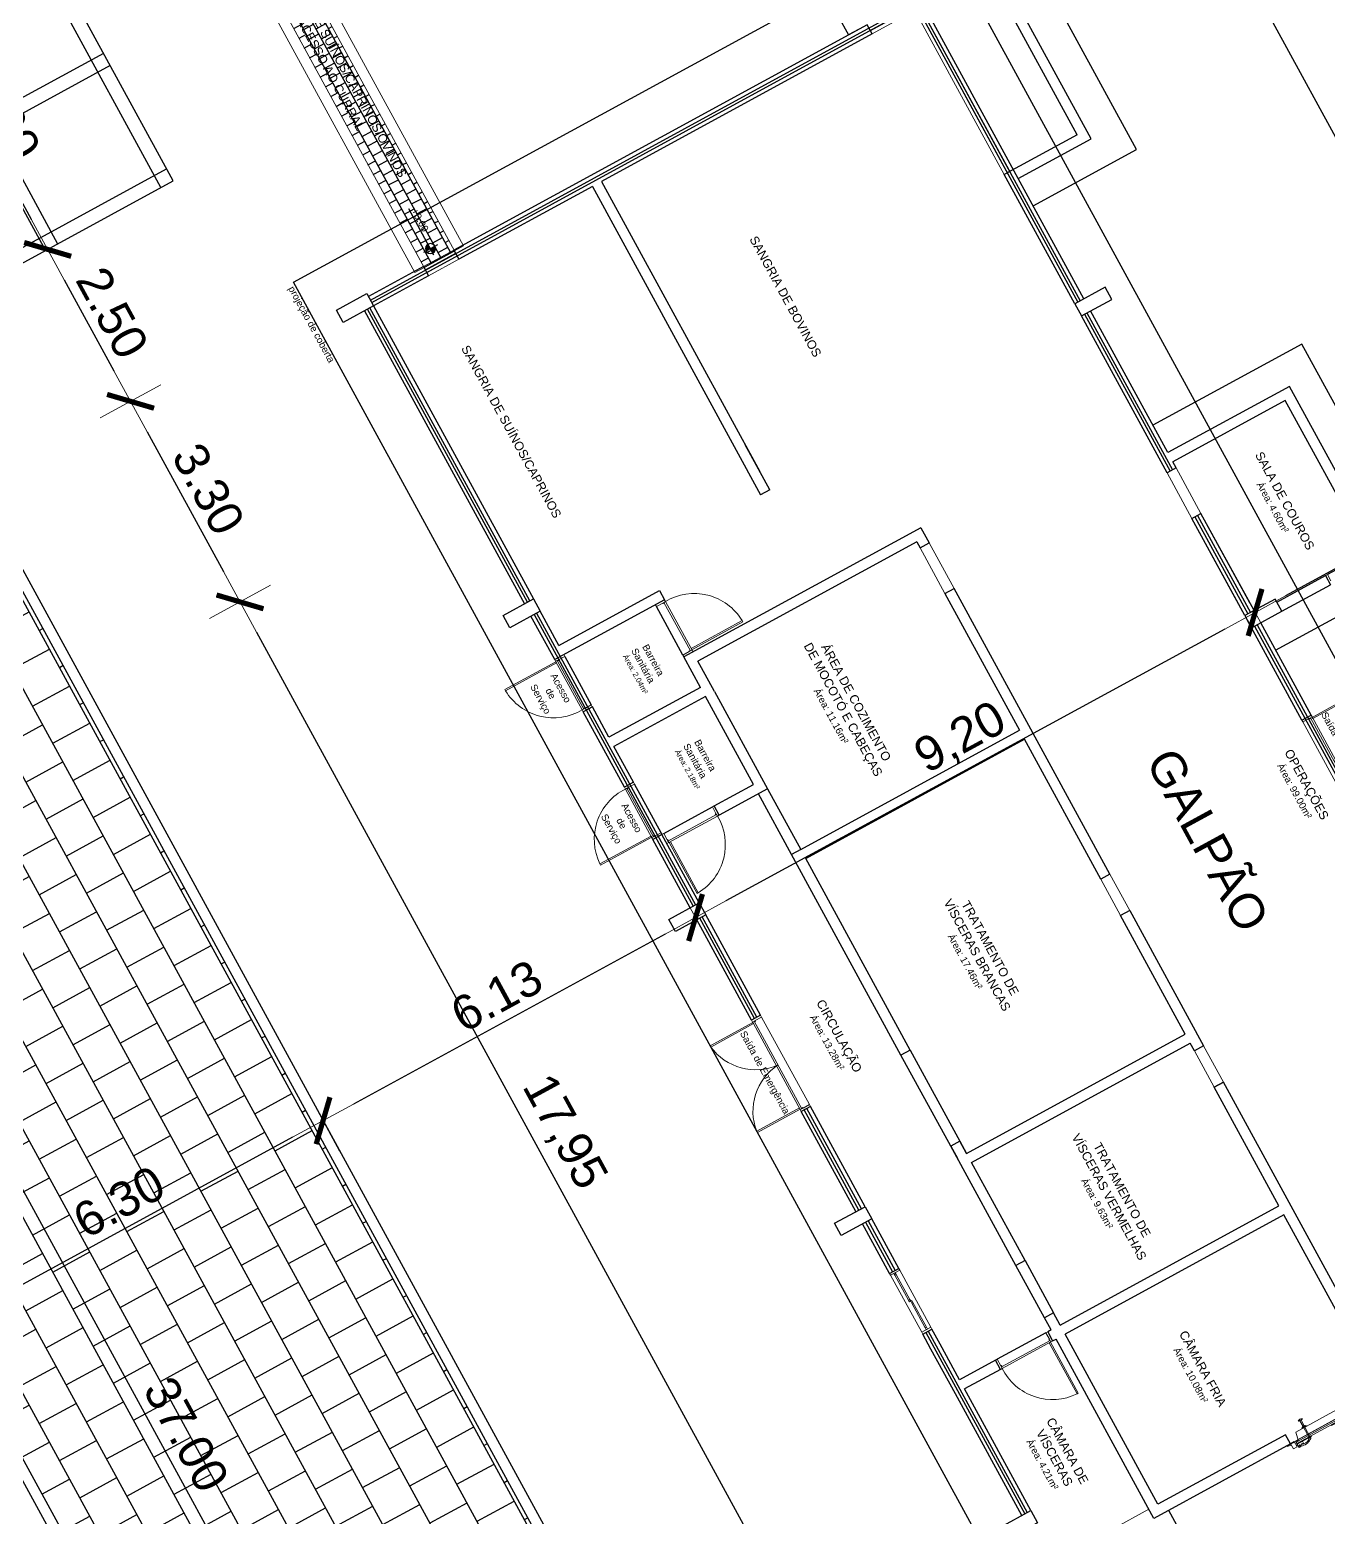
# Model space of a CAD drawing. Extents: x 622283 to 622521, y 9224861 to 9225135.
# Drawn here: x 622395.99 to 622414.74, y 9224972.95 to 9224994.43 of the extents above; entities that cross this region are included whole.
import ezdxf
from ezdxf.lldxf.tags import DXFTag

# ---------------------------------------------------------------- set-up
doc = ezdxf.new("R2010")
doc.units = 0
doc.header["$PDMODE"] = 32
doc.header["$PDSIZE"] = 2.4
for name, color, linetype, lineweight in [('A-COTAS', 12, 'Continuous', 9), ('A-ESQ-PORTAS', 2, 'Continuous', 18), ('A-ESTRUTURA', 164, 'Continuous', 30), ('A-PAREDE', 5, 'Continuous', 30), ('A-PROJEÇÃO', 251, 'DASHED', 13), ('A-VISTA01', 1, 'Continuous', 20), ('A-VISTA03', 3, 'Continuous', 9)]:
    doc.layers.add(name, color=color, linetype=linetype, lineweight=lineweight)
for name, color, linetype in [('A-EQUIPAMENTOS', 252, 'Continuous'), ('A-PISO', 251, 'Continuous'), ('A_PROJEÇÃO', 7, 'DASHED'), ('G_HACHURA', 9, 'Continuous')]:
    doc.layers.add(name, color=color, linetype=linetype)
doc.layers.add('A-TEXTO1', color=7, linetype='Continuous', true_color=0x000000)
doc.layers.add('A_lay', color=7, linetype='Continuous', true_color=0x919191)
doc.styles.add('A2 Arquitetos', font='arial.ttf')
doc.styles.add('Century Gothic', font='arial.ttf')
doc.styles.get("Standard").update_dxf_attribs({"font": 'arial.ttf', "height": 1})
tags = doc.linetypes.add('DASHED', pattern=[0.75, 0.5, -0.25]).pattern_tags.tags
tags[6:7] = [DXFTag(74, 4), DXFTag(75, 0), DXFTag(340, '0'), DXFTag(46, 0.0), DXFTag(50, 0.0), DXFTag(44, 0.0), DXFTag(45, 0.0)]
tags[4:5] = [DXFTag(74, 4), DXFTag(75, 0), DXFTag(340, '0'), DXFTag(46, 0.0), DXFTag(50, 0.0), DXFTag(44, 0.0), DXFTag(45, 0.0)]
doc.dimstyles.new('COTA_250', dxfattribs={"dimscale": 250, "dimtxt": 0.002, "dimasz": 0.00025, "dimexe": 0.00075, "dimexo": 0.00075, "dimgap": 0.0005, "dimtad": 1, "dimzin": 4, "dimdsep": 46, "dimtxsty": 'Century Gothic', "dimblk": 'PU-Tick', "dimcen": 0.001, "dimdle": 0.00075, "dimse1": 1, "dimse2": 1, "dimclrd": 256, "dimclre": 256, "dimclrt": 256, "dimadec": 0, "dimazin": 0, "dimtfac": 1, "dimtix": 1, "dimtmove": 0, "dimatfit": 3, "dimldrblk": 'DOT', "dimfxl": 1, "dimarcsym": 0})

# ---------------------------------------------------------------- blocks, each defined once
blk = doc.blocks.new('Curbov')
at = {"layer": 'A-PAREDE'}
blk.add_line((208213.671, 9278626.465), (208233.327, 9278626.465), dxfattribs=at)
blk.add_lwpolyline([(208233.327, 9278626.715), (208233.327, 9278626.465)], dxfattribs=at)
blk = doc.blocks.new('Reservatorio_Inferior')
at = {"layer": 'A-TEXTO1'}
h = blk.add_hatch(color=256, dxfattribs=at)
h.dxf.hatch_style = 1
h.paths.add_polyline_path([(207768.311, 9278556.651), (207768.311, 9278556.58), (207768.383, 9278556.58, 0.414214)])
h.paths.add_polyline_path([(207768.311, 9278556.58), (207768.239, 9278556.58, 0.414214), (207768.311, 9278556.508)])
at = {"layer": 'A-PAREDE'}
blk.add_lwpolyline([(207767.526, 9278554.959), (207771.526, 9278554.959), (207771.526, 9278558.959), (207767.526, 9278558.959)], close=True, dxfattribs=at)
at = {"layer": 'A-TEXTO1'}
for p, q in [((207768.204, 9278556.58), (207768.852, 9278556.58)), ((207768.311, 9278556.687), (207768.311, 9278556.46))]:
    blk.add_line(p, q, dxfattribs=at)
blk.add_circle((207768.311, 9278556.58), 0.0719, dxfattribs=at)
at = {"layer": 'A_PROJEÇÃO'}
for p, q in [((207767.726, 9278558.959), (207767.726, 9278554.959)), ((207769.426, 9278558.959), (207769.426, 9278554.959)), ((207769.626, 9278558.959), (207769.626, 9278554.959)), ((207771.326, 9278554.959), (207771.326, 9278558.959)), ((207771.526, 9278558.759), (207767.526, 9278558.759)), ((207767.526, 9278557.059), (207771.526, 9278557.059)), ((207767.526, 9278556.859), (207771.526, 9278556.859)), ((207767.526, 9278555.159), (207771.526, 9278555.159))]:
    blk.add_line(p, q, dxfattribs=at)
at = {"layer": 'A-TEXTO1', "insert": (207768.747, 9278556.47), "char_height": 0.1, "attachment_point": 7}
blk.add_mtext_dynamic_manual_height_columns('\\pxsm1.5,qr;{\\fArial|b0|i0|c0|p34;+0.75}', width=0.1, gutter_width=30.315, heights=[0], dxfattribs=at)
at = {"layer": 'A-TEXTO1', "ltscale": 0.0005, "insert": (207767.686, 9278555.548), "char_height": 0.1275, "attachment_point": 7, "style": 'A2 Arquitetos'}
blk.add_mtext_dynamic_manual_height_columns('\\pxqc;BASE PARA RESERVATÓRIO INFERIOR DE ÁGUA\\P{\\H0.78431x;Volume Útil: 25.00 m³}', width=1.78867, gutter_width=30.315, heights=[0], dxfattribs=at)
blk = doc.blocks.new('Curral_Suino_Caprino')
at = {"layer": 'A-TEXTO1'}
h = blk.add_hatch(color=256, dxfattribs=at)
h.dxf.hatch_style = 1
h.paths.add_polyline_path([(207839.274, 9278549.681), (207839.274, 9278549.752), (207839.346, 9278549.752, -0.414214)])
h.paths.add_polyline_path([(207839.274, 9278549.752), (207839.202, 9278549.752, -0.414214), (207839.274, 9278549.824)])
at = {"layer": 'A_lay', "true_color": 0xa1a1a1}
h = blk.add_hatch(dxfattribs=at)
h.set_pattern_fill('AR-B88', color=253, scale=0.02)
h.set_pattern_definition([(0, (0, 0), (0, 0.16), []), (90, (0, 0), (-0.08, 0.16), [0.16, -0.16])])
h.paths.add_polyline_path([(207848.751, 9278549.54), (207839.078, 9278549.54), (207839.078, 9278550.04), (207848.751, 9278550.04)])
blk.add_lwpolyline([(207839.078, 9278550.035), (207839.078, 9278549.54)])
at = {"layer": 'A-TEXTO1'}
for p, q in [((207839.168, 9278549.752), (207839.931, 9278549.752)), ((207839.274, 9278549.645), (207839.274, 9278549.872))]:
    blk.add_line(p, q, dxfattribs=at)
blk.add_circle((207839.274, 9278549.752), 0.0719, dxfattribs=at)
at = {"layer": 'A-VISTA01'}
for p, q in [((207849.051, 9278550.19), (207839.078, 9278550.19)), ((207849.051, 9278550.04), (207839.078, 9278550.04)), ((207839.078, 9278549.54), (207849.124, 9278549.54)), ((207849.106, 9278549.39), (207839.078, 9278549.39))]:
    blk.add_line(p, q, dxfattribs=at)
for points in [[(207839.078, 9278550.04), (207839.078, 9278550.19)], [(207839.078, 9278549.39), (207839.078, 9278549.54)]]:
    blk.add_lwpolyline(points, dxfattribs=at)
at = {"layer": 'A-TEXTO1', "ltscale": 0.0005, "style": 'A2 Arquitetos', "text_generation_flag": 2}
blk.add_text('+0.00', height=0.102, dxfattribs=at).set_placement((207839.889, 9278549.766))
at = {"layer": 'A-TEXTO1', "ltscale": 0.0005, "extrusion": (0, 0, -1), "insert": (207840.27, 9278549.972), "char_height": 0.1275, "attachment_point": 3, "text_direction": (-1, 0, 0), "style": 'A2 Arquitetos'}
blk.add_mtext_dynamic_manual_height_columns('\\pxqc;ENTRADA DE SUÍNOS/CAPRINOS/OVINOS ACESSO AO CURRAL', width=3.81871, gutter_width=30.315, heights=[0], dxfattribs=at)
blk = doc.blocks.new('PORTA 150')
for p, q in [((0.055, 0.853), (0.035, 0.853)), ((1.441, 0.853), (1.461, 0.853))]:
    blk.add_line(p, q)
at = {"layer": 'A-ESQ-PORTAS'}
for p, q in [((0, 0.15), (0.03, 0.15)), ((0.03, 0), (0, 0)), ((0.03, 0.15), (0.03, 0.115)), ((0.03, 0.15), (0.03, 0.115)), ((0.03, 0.115), (0.04, 0.115)), ((0.04, 0.105), (0.03, 0.105)), ((0.03, 0.105), (0.03, 0)), ((0.03, 0), (1.47, 0)), ((0.037, 0.15), (0.057, 0.15)), ((0.04, 0.115), (0.04, 0.105)), ((1.463, 0.15), (1.443, 0.15)), ((1.47, 0.115), (1.46, 0.115)), ((1.46, 0.115), (1.46, 0.105)), ((1.46, 0.105), (1.47, 0.105)), ((1.5, 0.15), (1.47, 0.15)), ((1.47, 0.15), (1.47, 0.115)), ((1.47, 0.15), (1.47, 0.115)), ((1.47, 0.105), (1.47, 0)), ((1.47, 0), (1.5, 0))]:
    blk.add_line(p, q, dxfattribs=at)
at = {"layer": 'A-ESQ-PORTAS', "ltscale": 50}
for p, q in [((0.03, 0.15), (1.443, 0.15)), ((0.03, 0.125), (1.47, 0.125))]:
    blk.add_line(p, q, dxfattribs=at)
at = {"layer": 'A-ESQ-PORTAS', "linetype": 'Continuous', "const_width": 0.001}
for points in [[(0.033, 0.154, 1), (0.033, 0.148, 1)], [(1.467, 0.154, -1), (1.467, 0.148, -1)]]:
    blk.add_lwpolyline(points, format="xyb", close=True, dxfattribs=at)
at = {"layer": 'A-PROJEÇÃO'}
for p, q in [((0.037, 0.15), (0.035, 0.853)), ((0.057, 0.15), (0.055, 0.853)), ((1.443, 0.15), (1.441, 0.853)), ((1.463, 0.15), (1.461, 0.853))]:
    blk.add_line(p, q, dxfattribs=at)
for centre, start, end in [((-0.046, 0.061), 4.57, 82.747), ((1.546, 0.061), 97.253, 175.43)]:
    blk.add_arc(centre, 0.798, start, end, dxfattribs=at)
blk = doc.blocks.new('porta frigorífica')
for p, q in [((-0.326, 0), (0.326, 0)), ((-0.238, 0.01), (-0.177, 0.01)), ((-0.238, 0.01), (-0.238, 0)), ((-0.235, 0.102), (-0.235, 0.101)), ((-0.235, 0.101), (-0.179, 0.101)), ((-0.225, 0.019), (-0.189, 0.019)), ((-0.225, 0.019), (-0.225, 0.01)), ((-0.219, 0.101), (-0.219, 0.096)), ((-0.219, 0.096), (-0.195, 0.096)), ((-0.215, 0.096), (-0.215, 0.019)), ((-0.215, 0), (-0.215, -0.134)), ((-0.2, 0.096), (-0.2, 0.019)), ((-0.2, 0), (-0.2, -0.134)), ((-0.195, 0.101), (-0.195, 0.096)), ((-0.189, 0.019), (-0.189, 0.01)), ((-0.179, 0.102), (-0.179, 0.101)), ((-0.177, 0.01), (-0.177, 0)), ((0.326, 0), (0.349, -0.108)), ((-0.499, -0.09), (-0.396, -0.09)), ((-0.499, -0.1), (-0.499, -0.09)), ((-0.499, -0.097), (-0.396, -0.097)), ((-0.499, -0.1), (-0.444, -0.114)), ((-0.444, -0.097), (-0.444, -0.162)), ((-0.444, -0.162), (-0.396, -0.162)), ((-0.396, -0.09), (-0.396, -0.162)), ((-0.396, -0.092), (0.387, -0.092)), ((-0.396, -0.138), (-0.378, -0.138)), ((-0.396, -0.15), (-0.378, -0.15)), ((-0.378, -0.094), (-0.35, -0.094)), ((-0.378, -0.094), (-0.378, -0.104)), ((-0.378, -0.104), (-0.35, -0.104)), ((-0.378, -0.108), (0.383, -0.108)), ((-0.378, -0.108), (-0.378, -0.12)), ((-0.378, -0.126), (-0.378, -0.182)), ((-0.378, -0.126), (-0.215, -0.126)), ((-0.378, -0.134), (-0.186, -0.134)), ((-0.372, -0.126), (0.377, -0.126)), ((-0.331, -0.158), (-0.354, -0.182)), ((-0.35, -0.09), (0.35, -0.09)), ((-0.35, -0.094), (-0.35, -0.104)), ((-0.326, 0), (-0.349, -0.108)), ((-0.331, -0.158), (-0.307, -0.158)), ((-0.307, -0.134), (-0.307, -0.158)), ((-0.229, -0.134), (-0.229, -0.138)), ((-0.229, -0.138), (-0.187, -0.138)), ((-0.2, -0.126), (-0.186, -0.126)), ((-0.187, -0.134), (-0.187, -0.138)), ((-0.186, -0.126), (-0.186, -0.134)), ((0.09, -0.127), (0.385, -0.127)), ((0.09, -0.127), (0.09, -0.133)), ((0.09, -0.133), (0.387, -0.147)), ((0.09, -0.133), (0.379, -0.137)), ((0.352, -0.094), (0.352, -0.104)), ((0.352, -0.094), (0.379, -0.094)), ((0.352, -0.104), (0.379, -0.104)), ((0.383, -0.108), (0.383, -0.12)), ((0.387, -0.092), (0.387, -0.127)), ((0.387, -0.092), (0.501, -0.092)), ((0.398, -0.098), (0.398, -0.139)), ((0.398, -0.098), (0.501, -0.098)), ((0.398, -0.118), (0.501, -0.102)), ((0.501, -0.102), (0.501, -0.092)), ((-0.378, -0.182), (-0.354, -0.182))]:
    blk.add_line(p, q)
for centre, radius in [((-0.358, -0.162), 0.00759), ((0.389, -0.137), 0.00995)]:
    blk.add_circle(centre, radius)
for centre, radius, start, end in [((-0.233, 0.102), 0.0024, 126.7666, 180), ((-0.207, 0.068), 0.045, 53.492, 126.7666), ((-0.182, 0.102), 0.0024, 0, 53.492), ((-0.372, -0.12), 0.006, 180, 270), ((-0.299, -0.027), 0.159, 251.5563, 302.0816), ((-0.293, -0.048), 0.123, 249.6092, 301.735), ((-0.237, -0.135), 0.0203, 294.8844, 349.3502), ((-0.227, -0.134), 0.0299, 294.8844, 352.7905), ((0.377, -0.12), 0.006, 270, 0)]:
    blk.add_arc(centre, radius, start, end)
blk = doc.blocks.new('p1')
for p, q in [((171.038, 297.318), (171.038, 297.338)), ((171.878, 297.338), (171.038, 297.338)), ((171.878, 297.318), (171.038, 297.318)), ((171.878, 297.375), (171.878, 297.345)), ((171.878, 297.345), (171.913, 297.345)), ((171.878, 297.345), (171.913, 297.345)), ((171.878, 297.338), (171.878, 297.318)), ((171.913, 297.345), (171.913, 297.335)), ((171.913, 297.335), (171.923, 297.335)), ((171.923, 297.335), (171.923, 297.345)), ((171.923, 297.345), (172.028, 297.345)), ((172.028, 297.345), (172.028, 297.375)), ((171.913, 296.555), (171.923, 296.555)), ((171.913, 296.545), (171.913, 296.555)), ((171.923, 296.555), (171.923, 296.545)), ((171.878, 296.515), (171.878, 296.545)), ((171.878, 296.545), (171.913, 296.545)), ((171.923, 296.545), (172.028, 296.545)), ((172.028, 296.545), (172.028, 296.515))]:
    blk.add_line(p, q)
at = {"linetype": 'Continuous', "const_width": 0.001}
blk.add_lwpolyline([(171.874, 297.341, -1), (171.88, 297.341, -1)], format="xyb", close=True, dxfattribs=at)
at = {"layer": 'A-PISO'}
blk.add_line((172.028, 297.345), (172.028, 296.545), dxfattribs=at)
at = {"layer": 'A-PROJEÇÃO', "ltscale": 50}
for p, q in [((171.878, 297.345), (171.878, 296.545)), ((171.903, 297.345), (171.903, 296.545))]:
    blk.add_line(p, q, dxfattribs=at)
at = {"layer": 'A-PROJEÇÃO'}
blk.add_arc((171.845, 297.351), 0.807, 182.3587, 272.3818, dxfattribs=at)
blk = doc.blocks.new('Galpão_2.0')
at = {"layer": 'A-EQUIPAMENTOS'}
blk.add_line((208371.438, 9278620.287), (208371.438, 9278620.137), dxfattribs=at)
blk.add_line((208371.438, 9278620.287), (208371.438, 9278620.137), dxfattribs=at)
at = {"layer": 'A-ESQ-PORTAS'}
for p, q in [((208366.424, 9278625.117), (208366.319, 9278625.117)), ((208366.319, 9278625.117), (208366.319, 9278625.087)), ((208356.263, 9278623.787), (208356.263, 9278623.087)), ((208356.213, 9278615.787), (208356.213, 9278616.287)), ((208356.263, 9278615.787), (208356.263, 9278616.287))]:
    blk.add_line(p, q, dxfattribs=at)
at = {"layer": 'A-ESTRUTURA'}
for points in [[(208361.138, 9278624.287), (208361.138, 9278623.787), (208361.338, 9278623.787), (208361.338, 9278624.287)], [(208361.138, 9278624.287), (208361.138, 9278623.787), (208361.338, 9278623.787), (208361.338, 9278624.287)], [(208366.269, 9278624.287), (208366.269, 9278623.787), (208366.469, 9278623.787), (208366.469, 9278624.287)], [(208356.113, 9278614.382), (208356.113, 9278614.882), (208356.313, 9278614.882), (208356.313, 9278614.382)], [(208361.138, 9278614.382), (208361.138, 9278614.882), (208361.338, 9278614.882), (208361.338, 9278614.382)], [(208366.138, 9278614.382), (208366.138, 9278614.882), (208366.338, 9278614.882), (208366.338, 9278614.382)], [(208371.138, 9278614.382), (208371.138, 9278614.882), (208371.338, 9278614.882), (208371.338, 9278614.382)], [(208376.138, 9278614.382), (208376.138, 9278614.882), (208376.338, 9278614.882), (208376.338, 9278614.382)]]:
    blk.add_lwpolyline(points, close=True, dxfattribs=at)
at = {"layer": 'A-PAREDE'}
for p, q in [((208366.469, 9278625.937), (208363.669, 9278625.937)), ((208363.669, 9278625.937), (208363.669, 9278623.937)), ((208366.469, 9278625.787), (208363.819, 9278625.787)), ((208363.819, 9278625.787), (208363.819, 9278623.937)), ((208359.16, 9278623.937), (208359.16, 9278625.137)), ((208359.01, 9278624.987), (208356.313, 9278624.987)), ((208359.01, 9278624.987), (208359.01, 9278623.787)), ((208366.319, 9278624.287), (208366.319, 9278625.087)), ((208366.319, 9278625.087), (208366.469, 9278625.087)), ((208366.469, 9278624.287), (208366.469, 9278625.087)), ((208361.138, 9278623.937), (208359.16, 9278623.937)), ((208363.669, 9278623.937), (208361.338, 9278623.937)), ((208363.919, 9278623.937), (208363.819, 9278623.937)), ((208363.919, 9278623.937), (208363.819, 9278623.937)), ((208363.919, 9278623.937), (208363.919, 9278623.787)), ((208366.138, 9278623.937), (208364.669, 9278623.937)), ((208366.269, 9278623.937), (208364.669, 9278623.937)), ((208364.669, 9278623.787), (208364.669, 9278623.937)), ((208367.988, 9278623.937), (208366.469, 9278623.937)), ((208367.988, 9278623.787), (208367.988, 9278623.937)), ((208361.138, 9278623.787), (208359.01, 9278623.787)), ((208363.919, 9278623.787), (208361.338, 9278623.787)), ((208366.138, 9278623.787), (208364.669, 9278623.787)), ((208366.269, 9278623.787), (208364.669, 9278623.787)), ((208367.988, 9278623.787), (208366.338, 9278623.787)), ((208356.313, 9278623.087), (208356.163, 9278623.087)), ((208356.163, 9278623.087), (208356.163, 9278616.287)), ((208356.313, 9278623.087), (208356.313, 9278618.632)), ((208362.913, 9278620.287), (208363.163, 9278620.287)), ((208362.913, 9278620.287), (208362.913, 9278616.387)), ((208363.163, 9278620.137), (208363.163, 9278620.287)), ((208368.613, 9278620.287), (208363.913, 9278620.287)), ((208363.913, 9278620.137), (208363.913, 9278620.287)), ((208368.613, 9278620.287), (208368.613, 9278620.137)), ((208369.213, 9278620.287), (208371.438, 9278620.287)), ((208369.213, 9278620.287), (208369.213, 9278620.137)), ((208371.438, 9278620.287), (208371.438, 9278620.137)), ((208377.088, 9278620.287), (208372.038, 9278620.287)), ((208372.038, 9278620.287), (208372.038, 9278620.137)), ((208372.038, 9278620.137), (208372.038, 9278620.287)), ((208363.063, 9278620.137), (208363.163, 9278620.137)), ((208363.063, 9278620.137), (208363.063, 9278616.537)), ((208363.913, 9278620.137), (208366.163, 9278620.137)), ((208366.163, 9278616.537), (208366.163, 9278620.137)), ((208368.613, 9278620.137), (208366.313, 9278620.137)), ((208366.313, 9278616.537), (208366.313, 9278620.137)), ((208371.163, 9278620.137), (208369.213, 9278620.137)), ((208371.163, 9278616.537), (208371.163, 9278620.137)), ((208371.313, 9278616.537), (208371.313, 9278620.137)), ((208371.438, 9278620.137), (208371.313, 9278620.137)), ((208373.988, 9278620.137), (208372.038, 9278620.137)), ((208373.988, 9278616.537), (208373.988, 9278620.137)), ((208374.138, 9278620.137), (208374.138, 9278616.537)), ((208376.938, 9278620.137), (208374.138, 9278620.137)), ((208356.313, 9278618.632), (208361.088, 9278618.632)), ((208356.313, 9278618.482), (208356.313, 9278616.287)), ((208356.313, 9278618.482), (208361.388, 9278618.482)), ((208361.388, 9278618.632), (208360.646, 9278618.632)), ((208361.388, 9278618.632), (208361.388, 9278618.482)), ((208376.938, 9278618.637), (208376.938, 9278616.537)), ((208377.088, 9278618.637), (208376.938, 9278618.637)), ((208377.088, 9278618.637), (208377.088, 9278616.387)), ((208363.563, 9278616.537), (208363.063, 9278616.537)), ((208366.163, 9278616.537), (208366.163, 9278616.387)), ((208366.163, 9278616.537), (208366.163, 9278616.537)), ((208369.463, 9278616.537), (208366.313, 9278616.537)), ((208369.463, 9278616.537), (208369.463, 9278616.387)), ((208370.963, 9278616.537), (208370.963, 9278616.387)), ((208370.963, 9278616.537), (208371.163, 9278616.537)), ((208371.163, 9278616.537), (208370.963, 9278616.537)), ((208372.928, 9278616.537), (208371.313, 9278616.537)), ((208372.928, 9278616.537), (208372.928, 9278616.387)), ((208373.788, 9278616.537), (208373.788, 9278616.387)), ((208373.988, 9278616.537), (208373.788, 9278616.537)), ((208376.938, 9278616.537), (208374.138, 9278616.537)), ((208356.163, 9278616.287), (208356.313, 9278616.287)), ((208363.413, 9278616.387), (208362.913, 9278616.387)), ((208363.413, 9278616.387), (208363.413, 9278614.882)), ((208363.563, 9278616.387), (208363.563, 9278614.882)), ((208369.463, 9278616.387), (208366.163, 9278616.387)), ((208370.963, 9278616.387), (208371.163, 9278616.387)), ((208372.928, 9278616.387), (208370.963, 9278616.387)), ((208373.988, 9278616.387), (208373.788, 9278616.387)), ((208373.988, 9278616.387), (208373.988, 9278616.332)), ((208373.988, 9278616.332), (208374.138, 9278616.332)), ((208374.138, 9278616.332), (208374.138, 9278616.387)), ((208377.088, 9278616.387), (208374.138, 9278616.387)), ((208356.163, 9278615.787), (208356.313, 9278615.787)), ((208356.163, 9278615.787), (208356.163, 9278614.882)), ((208356.313, 9278615.787), (208356.313, 9278614.882)), ((208373.988, 9278615.472), (208373.988, 9278614.882)), ((208374.138, 9278615.472), (208373.988, 9278615.472)), ((208374.138, 9278615.472), (208374.138, 9278614.882)), ((208356.313, 9278614.882), (208361.138, 9278614.882)), ((208363.413, 9278614.882), (208362.913, 9278614.882)), ((208362.913, 9278614.882), (208362.913, 9278614.732)), ((208364.154, 9278614.882), (208363.563, 9278614.882)), ((208366.138, 9278614.882), (208365.013, 9278614.882)), ((208367.988, 9278614.882), (208366.338, 9278614.882)), ((208367.988, 9278614.883), (208367.988, 9278614.732)), ((208369.488, 9278614.883), (208369.488, 9278614.732)), ((208371.138, 9278614.882), (208369.488, 9278614.882)), ((208372.153, 9278614.882), (208371.338, 9278614.882)), ((208372.153, 9278614.732), (208372.153, 9278614.882)), ((208373.4, 9278614.882), (208373.153, 9278614.882)), ((208373.153, 9278614.732), (208373.153, 9278614.882)), ((208373.988, 9278614.882), (208373.4, 9278614.882)), ((208376.138, 9278614.882), (208374.138, 9278614.882)), ((208356.313, 9278614.732), (208361.138, 9278614.732)), ((208364.154, 9278614.732), (208362.913, 9278614.732)), ((208366.138, 9278614.732), (208365.013, 9278614.732)), ((208367.988, 9278614.732), (208366.338, 9278614.732)), ((208371.138, 9278614.732), (208369.488, 9278614.732)), ((208372.153, 9278614.732), (208371.338, 9278614.732)), ((208373.4, 9278614.732), (208373.153, 9278614.732)), ((208374.138, 9278614.732), (208373.4, 9278614.732)), ((208376.138, 9278614.732), (208374.138, 9278614.732))]:
    blk.add_line(p, q, dxfattribs=at)
for points in [[(208359.16, 9278625.137), (208356.163, 9278625.137)], [(208361.903, 9278614.882), (208361.903, 9278616.537), (208362.053, 9278616.537), (208362.053, 9278614.732)], [(208363.563, 9278616.537), (208365.163, 9278616.537), (208365.163, 9278615.742), (208365.013, 9278615.742), (208365.013, 9278616.387), (208363.563, 9278616.387)], [(208361.903, 9278614.882), (208361.338, 9278614.882)], [(208364.154, 9278614.882), (208364.154, 9278614.732)], [(208365.013, 9278614.882), (208365.013, 9278614.732)], [(208362.053, 9278614.732), (208361.338, 9278614.732)]]:
    blk.add_lwpolyline(points, dxfattribs=at)
at = {"layer": 'A-PISO'}
for p, q in [((208366.319, 9278625.757), (208366.319, 9278625.117)), ((208377.088, 9278616.63), (208381.188, 9278616.63))]:
    blk.add_line(p, q, dxfattribs=at)
at = {"layer": 'A-VISTA01', "color": 18, "ltscale": 0.0005, "true_color": 0x000000}
for p, q in [((208372.183, 9278614.882), (208373.123, 9278614.882)), ((208373.123, 9278614.732), (208372.183, 9278614.732))]:
    blk.add_line(p, q, dxfattribs=at)
at = {"layer": 'A-VISTA03'}
for p, q in [((208363.919, 9278623.937), (208364.669, 9278623.937)), ((208356.313, 9278623.787), (208356.313, 9278623.087)), ((208359.01, 9278623.787), (208356.313, 9278623.787)), ((208363.919, 9278623.787), (208364.669, 9278623.787)), ((208363.163, 9278620.287), (208363.913, 9278620.287)), ((208368.613, 9278620.287), (208369.213, 9278620.287)), ((208371.438, 9278620.287), (208372.038, 9278620.287)), ((208363.163, 9278620.137), (208363.913, 9278620.137)), ((208368.613, 9278620.137), (208369.213, 9278620.137)), ((208371.438, 9278620.137), (208372.038, 9278620.137)), ((208356.163, 9278616.287), (208356.163, 9278615.787)), ((208356.313, 9278616.287), (208356.313, 9278615.787)), ((208376.938, 9278616.387), (208376.938, 9278615.787))]:
    blk.add_line(p, q, dxfattribs=at)
at = {"layer": 'A-VISTA03', "ltscale": 0.0005}
for points in [[(208372.153, 9278614.882), (208372.183, 9278614.882), (208372.183, 9278614.732), (208372.153, 9278614.732)], [(208372.183, 9278614.807), (208372.213, 9278614.807), (208372.213, 9278614.787), (208372.183, 9278614.787)], [(208372.213, 9278614.807), (208372.623, 9278614.807), (208372.623, 9278614.787), (208372.213, 9278614.787)], [(208372.623, 9278614.807), (208372.653, 9278614.807), (208372.653, 9278614.787), (208372.623, 9278614.787)], [(208372.683, 9278614.827), (208372.653, 9278614.827), (208372.653, 9278614.807), (208372.683, 9278614.807)], [(208373.093, 9278614.827), (208372.683, 9278614.827), (208372.683, 9278614.807), (208373.093, 9278614.807)], [(208373.123, 9278614.827), (208373.093, 9278614.827), (208373.093, 9278614.807), (208373.123, 9278614.807)], [(208373.153, 9278614.882), (208373.123, 9278614.882), (208373.123, 9278614.732), (208373.153, 9278614.732)]]:
    blk.add_lwpolyline(points, close=True, dxfattribs=at)
at = {"layer": 'A_PROJEÇÃO'}
for p, q in [((208366.919, 9278626.387), (208363.219, 9278626.387)), ((208363.219, 9278626.387), (208363.219, 9278623.937)), ((208366.919, 9278623.937), (208366.919, 9278626.387)), ((208359.16, 9278623.937), (208356.313, 9278623.937))]:
    blk.add_line(p, q, dxfattribs=at)
at = {"layer": 'A_PROJEÇÃO', "color": 7, "linetype": 'Continuous'}
for p, q in [((208356.313, 9278623.877), (208361.138, 9278623.877)), ((208356.313, 9278623.877), (208359.04, 9278623.877)), ((208356.313, 9278623.837), (208361.138, 9278623.837)), ((208356.313, 9278623.837), (208359.04, 9278623.837)), ((208361.338, 9278623.877), (208363.919, 9278623.877)), ((208361.338, 9278623.837), (208363.919, 9278623.837)), ((208364.669, 9278623.877), (208366.269, 9278623.877)), ((208364.669, 9278623.837), (208366.269, 9278623.837)), ((208366.469, 9278623.877), (208371.138, 9278623.877)), ((208366.469, 9278623.837), (208371.138, 9278623.837)), ((208356.218, 9278620.057), (208356.218, 9278623.787)), ((208356.258, 9278620.057), (208356.258, 9278623.787)), ((208356.218, 9278614.882), (208356.218, 9278620.057)), ((208356.258, 9278614.882), (208356.258, 9278620.057)), ((208361.138, 9278614.822), (208356.313, 9278614.822)), ((208361.138, 9278614.782), (208356.313, 9278614.782)), ((208361.338, 9278614.822), (208366.138, 9278614.822)), ((208361.338, 9278614.782), (208366.138, 9278614.782)), ((208367.988, 9278614.822), (208366.338, 9278614.822)), ((208367.988, 9278614.782), (208366.338, 9278614.782)), ((208371.138, 9278614.822), (208369.488, 9278614.822)), ((208371.138, 9278614.782), (208369.488, 9278614.782)), ((208371.338, 9278614.822), (208372.153, 9278614.822)), ((208371.338, 9278614.782), (208372.153, 9278614.782)), ((208373.153, 9278614.822), (208376.138, 9278614.822)), ((208373.153, 9278614.782), (208376.138, 9278614.782))]:
    blk.add_line(p, q, dxfattribs=at)
at = {"layer": 'A_PROJEÇÃO'}
for points in [[(208359.61, 9278623.937), (208359.61, 9278625.637), (208355.663, 9278625.637), (208355.663, 9278623.937)], [(208365.163, 9278616.537), (208366.163, 9278616.537)], [(208369.463, 9278616.537), (208370.963, 9278616.537)], [(208372.928, 9278616.537), (208373.788, 9278616.537)], [(208366.163, 9278616.387), (208365.163, 9278616.387)], [(208370.963, 9278616.387), (208369.463, 9278616.387)], [(208373.788, 9278616.387), (208372.928, 9278616.387)]]:
    blk.add_lwpolyline(points, dxfattribs=at)
blk.add_lwpolyline([(208382.038, 9278614.032), (208355.463, 9278614.032), (208355.463, 9278624.637), (208382.038, 9278624.637)], close=True, dxfattribs=at)
at = {"layer": 'A-ESQ-PORTAS'}
blk.add_blockref('PORTA 150', (208367.988, 9278623.787), dxfattribs=at)
at = {"layer": 'A-ESQ-PORTAS', "xscale": 1.2, "yscale": 1.2, "zscale": 1.2, "rotation": 90}
blk.add_blockref('porta frigorífica', (208376.977, 9278619.173), dxfattribs=at)
at = {"layer": 'A-ESQ-PORTAS'}
for name, p, rotation in [('p1', (208065.538, 9278788.416), 270), ('p1', (208537.041, 9278912.257), 180), ('p1', (208659.427, 9278442.854), 90), ('PORTA 150', (208369.488, 9278614.883), 180)]:
    blk.add_blockref(name, p, dxfattribs=dict(at, rotation=rotation))
at = {"layer": 'A-ESQ-PORTAS', "xscale": -1}
blk.add_blockref('p1', (208546.016, 9278318.958), dxfattribs=at)
at = {"layer": 'A-ESQ-PORTAS', "xscale": -1, "rotation": 270}
blk.add_blockref('p1', (208067.64, 9278442.854), dxfattribs=at)
at = {"layer": 'A-TEXTO1', "ltscale": 0.0005, "style": 'A2 Arquitetos'}
for s, width, insert, char_height, attachment_point in [('\\pxqc;SALA DE COUROS\\P{\\H0.78431x;Área: 4.60m²}', 2.171, (208364.003, 9278624.838), 0.1275, 7), ('\\pxqc;Saída de Emergência', 1.37505, (208369.406, 9278624.167), 0.1, 3), ('\\pxqc;OPERAÇÕES\\P{\\H0.78431x;Área: 99.00m²}', 2.52924, (208367.572, 9278623.153), 0.1275, 7), ('\\pxqc;SANGRIA DE BOVINOS', 2.52924, (208357.78, 9278620.105), 0.1275, 7), ('\\pxqc;ÁREA DE COZIMENTO DE MOCOTÓ E CABEÇAS\\P{\\H0.78431x;Área: 11.16m²}', 2.171, (208363.596, 9278617.795), 0.1275, 7), ('\\pxqc;TRATAMENTO DE VÍSCERAS BRANCAS\\P{\\H0.78431x;Área: 17.46m²}', 2.05368, (208367.696, 9278617.795), 0.1275, 7), ('\\pxqc;TRATAMENTO DE VÍSCERAS VERMELHAS\\P{\\H0.78431x;Área: 9.63m²}', 2.05368, (208371.676, 9278617.795), 0.1275, 7), ('\\pxqc;CÂMARA FRIA\\P{\\H0.78431x;Área: 10.08m²}', 2.52924, (208374.262, 9278617.795), 0.1275, 7), ('\\pxqc;SANGRIA DE SUÍNOS/CAPRINOS', 3.13247, (208357.296, 9278615.694), 0.1275, 7), ('\\pxqc;Barreira Sanitária\\P\\pq*;{\\H0.78431x;Área: 2.04m²}', 0.74545, (208363.114, 9278616.028), 0.1, 3), ('\\pxqc;Barreira Sanitária\\P\\pq*;{\\H0.78431x;Área: 2.18m²}', 0.74545, (208364.682, 9278616.028), 0.1, 3), ('\\pxqc;CÂMARA DE\\PVÍSCERAS\\P{\\H0.78431x;Área: 4.21m²}', 2.52924, (208374.369, 9278615.297), 0.1275, 7), ('\\pxqc;CIRCULAÇÃO\\P{\\H0.78431x;Área: 13.28m²}', 3.13247, (208367.228, 9278615.486), 0.1275, 7), ('\\pxqc;Acesso de Serviço', 0.64906, (208362.781, 9278614.664), 0.1, 3), ('\\pxqc;Acesso de Serviço', 0.64906, (208364.917, 9278614.664), 0.1, 3), ('\\pxqc;Saída de Emergência', 1.37505, (208369.431, 9278614.592), 0.1, 3), ('\\pxqr;projeção de coberta', 1.25882, (208355.479, 9278613.888), 0.1, 7)]:
    blk.add_mtext_dynamic_manual_height_columns(s, width=width, gutter_width=30.315, heights=[0], dxfattribs=dict(at, insert=insert, char_height=char_height, attachment_point=attachment_point))
blk = doc.blocks.new('PU-Tick')
for p, q in [((0, -1), (0, 1)), ((1, 0), (-1, 0))]:
    blk.add_line(p, q)
at = {"color": 0, "linetype": 'ByBlock', "const_width": 0.15}
blk.add_lwpolyline([(-0.5, -0.5), (0.5, 0.5)], dxfattribs=at)
blk = doc.blocks.new('*D701')
at = {"layer": 'A-COTAS', "lineweight": -2, "transparency": 16777216}
blk.add_line((91.878, 53.837), (94.878, 53.837), dxfattribs=at)
at = {"layer": 'Defpoints', "color": 0, "transparency": 16777216}
for p in [(95.378, 53.837), (95.378, 53.556), (91.378, 53.487)]:
    blk.add_point(p, dxfattribs=at)
at = {"layer": 'A-COTAS', "lineweight": -2, "transparency": 16777216, "xscale": 0.5, "yscale": 0.5, "zscale": 0.5, "rotation": 180}
blk.add_blockref('PU-Tick', (91.378, 53.837), dxfattribs=at)
at = {"layer": 'A-COTAS', "lineweight": -2, "transparency": 16777216, "xscale": 0.5, "yscale": 0.5, "zscale": 0.5}
blk.add_blockref('PU-Tick', (95.378, 53.837), dxfattribs=at)
at = {"layer": 'A-COTAS', "transparency": 16777216, "insert": (93.378, 54.217), "char_height": 0.5, "attachment_point": 5, "style": 'Century Gothic'}
blk.add_mtext('4.00', dxfattribs=at)
blk = doc.blocks.new('_Dot')
at = {"layer": 'G_HACHURA', "color": 0, "lineweight": -2}
blk.add_line((-0.5, 0), (-1, 0), dxfattribs=at)
at = {"layer": 'G_HACHURA', "color": 0, "const_width": 0.5}
blk.add_lwpolyline([(-0.25, 0, 1), (0.25, 0, 1)], format="xyb", close=True, dxfattribs=at)
blk = doc.blocks.new('*D708')
at = {"layer": 'A-COTAS', "lineweight": -2, "transparency": 16777216}
blk.add_line((98.695, 70.94), (108.283, 70.94), dxfattribs=at)
at = {"layer": 'Defpoints', "color": 0, "transparency": 16777216}
for p in [(108.783, 73.144), (108.783, 70.94), (98.195, 67.834)]:
    blk.add_point(p, dxfattribs=at)
at = {"layer": 'A-COTAS', "lineweight": -2, "transparency": 16777216, "xscale": 0.5, "yscale": 0.5, "zscale": 0.5, "rotation": 180}
blk.add_blockref('PU-Tick', (98.195, 70.94), dxfattribs=at)
at = {"layer": 'A-COTAS', "lineweight": -2, "transparency": 16777216, "xscale": 0.5, "yscale": 0.5, "zscale": 0.5}
blk.add_blockref('PU-Tick', (108.783, 70.94), dxfattribs=at)
at = {"layer": 'A-COTAS', "transparency": 16777216, "insert": (103.489, 71.366), "char_height": 0.5, "attachment_point": 5, "style": 'Century Gothic'}
blk.add_mtext('10,60', dxfattribs=at)
blk = doc.blocks.new('*D724')
at = {"layer": 'A-COTAS', "lineweight": -2, "transparency": 16777216}
blk.add_line((108.332, 72.644), (108.332, 67.134), dxfattribs=at)
at = {"layer": 'Defpoints', "color": 0, "transparency": 16777216}
for p in [(108.783, 73.144), (108.332, 66.634), (108.37, 66.634)]:
    blk.add_point(p, dxfattribs=at)
at = {"layer": 'A-COTAS', "lineweight": -2, "transparency": 16777216, "xscale": 0.5, "yscale": 0.5, "zscale": 0.5}
for p, rotation in [((108.332, 73.144), 90), ((108.332, 66.634), 270)]:
    blk.add_blockref('PU-Tick', p, dxfattribs=dict(at, rotation=rotation))
at = {"layer": 'A-COTAS', "transparency": 16777216, "insert": (107.906, 69.889), "char_height": 0.5, "attachment_point": 5, "rotation": 90, "style": 'Century Gothic'}
blk.add_mtext('6,50', dxfattribs=at)
blk = doc.blocks.new('*D725')
at = {"layer": 'A-COTAS', "lineweight": -2, "transparency": 16777216}
blk.add_line((108.332, 66.134), (108.332, 57.929), dxfattribs=at)
at = {"layer": 'Defpoints', "color": 0, "transparency": 16777216}
for p in [(108.37, 66.634), (108.332, 57.429), (108.37, 57.429)]:
    blk.add_point(p, dxfattribs=at)
at = {"layer": 'A-COTAS', "lineweight": -2, "transparency": 16777216, "xscale": 0.5, "yscale": 0.5, "zscale": 0.5}
for p, rotation in [((108.332, 66.634), 90), ((108.332, 57.429), 270)]:
    blk.add_blockref('PU-Tick', p, dxfattribs=dict(at, rotation=rotation))
at = {"layer": 'A-COTAS', "transparency": 16777216, "insert": (107.906, 62.031), "char_height": 0.5, "attachment_point": 5, "rotation": 90, "style": 'Century Gothic'}
blk.add_mtext('9,20', dxfattribs=at)
blk = doc.blocks.new('*D735')
at = {"layer": 'A-COTAS', "lineweight": -2, "transparency": 16777216}
blk.add_line((108.332, 50.801), (108.332, 45.502), dxfattribs=at)
at = {"layer": 'Defpoints', "color": 0, "transparency": 16777216}
for p in [(108.258, 51.301), (107.79, 45.002), (108.332, 45.002)]:
    blk.add_point(p, dxfattribs=at)
at = {"layer": 'A-COTAS', "lineweight": -2, "transparency": 16777216, "xscale": 0.5, "yscale": 0.5, "zscale": 0.5}
for p, rotation in [((108.332, 51.301), 90), ((108.332, 45.002), 270)]:
    blk.add_blockref('PU-Tick', p, dxfattribs=dict(at, rotation=rotation))
at = {"layer": 'A-COTAS', "transparency": 16777216, "insert": (107.951, 48.152), "char_height": 0.5, "attachment_point": 5, "rotation": 90, "style": 'Century Gothic'}
blk.add_mtext('6.30', dxfattribs=at)
blk = doc.blocks.new('*D737')
at = {"layer": 'A-COTAS', "lineweight": -2, "transparency": 16777216}
blk.add_line((129.366, 47.016), (93.363, 47.016), dxfattribs=at)
at = {"layer": 'Defpoints', "color": 0, "transparency": 16777216}
for p in [(92.863, 51.301), (92.863, 47.016), (129.866, 45.001)]:
    blk.add_point(p, dxfattribs=at)
at = {"layer": 'A-COTAS', "lineweight": -2, "transparency": 16777216, "xscale": 0.5, "yscale": 0.5, "zscale": 0.5, "rotation": 180}
blk.add_blockref('PU-Tick', (92.863, 47.016), dxfattribs=at)
at = {"layer": 'A-COTAS', "lineweight": -2, "transparency": 16777216, "xscale": 0.5, "yscale": 0.5, "zscale": 0.5}
blk.add_blockref('PU-Tick', (129.866, 47.016), dxfattribs=at)
at = {"layer": 'A-COTAS', "transparency": 16777216, "insert": (111.364, 47.397), "char_height": 0.5, "attachment_point": 5, "style": 'Century Gothic'}
blk.add_mtext('37.00', dxfattribs=at)
blk = doc.blocks.new('*D739')
at = {"layer": 'A-COTAS', "lineweight": -2, "transparency": 16777216}
blk.add_line((108.332, 56.929), (108.332, 51.801), dxfattribs=at)
at = {"layer": 'Defpoints', "color": 0, "transparency": 16777216}
for p in [(108.37, 57.429), (108.332, 51.301), (108.332, 51.301)]:
    blk.add_point(p, dxfattribs=at)
at = {"layer": 'A-COTAS', "lineweight": -2, "transparency": 16777216, "xscale": 0.5, "yscale": 0.5, "zscale": 0.5}
for p, rotation in [((108.332, 57.429), 90), ((108.332, 51.301), 270)]:
    blk.add_blockref('PU-Tick', p, dxfattribs=dict(at, rotation=rotation))
at = {"layer": 'A-COTAS', "transparency": 16777216, "insert": (107.951, 54.365), "char_height": 0.5, "attachment_point": 5, "rotation": 90, "style": 'Century Gothic'}
blk.add_mtext('6.13', dxfattribs=at)
blk = doc.blocks.new('*D742')
at = {"layer": 'A-COTAS', "lineweight": -2, "transparency": 16777216}
blk.add_line((95.878, 53.837), (97.378, 53.837), dxfattribs=at)
at = {"layer": 'Defpoints', "color": 0, "transparency": 16777216}
for p in [(97.878, 53.837), (97.878, 53.78), (95.378, 53.556)]:
    blk.add_point(p, dxfattribs=at)
at = {"layer": 'A-COTAS', "lineweight": -2, "transparency": 16777216, "xscale": 0.5, "yscale": 0.5, "zscale": 0.5, "rotation": 180}
blk.add_blockref('PU-Tick', (95.378, 53.837), dxfattribs=at)
at = {"layer": 'A-COTAS', "lineweight": -2, "transparency": 16777216, "xscale": 0.5, "yscale": 0.5, "zscale": 0.5}
blk.add_blockref('PU-Tick', (97.878, 53.837), dxfattribs=at)
at = {"layer": 'A-COTAS', "transparency": 16777216, "insert": (96.628, 54.217), "char_height": 0.5, "attachment_point": 5, "style": 'Century Gothic'}
blk.add_mtext('2.50', dxfattribs=at)
blk = doc.blocks.new('*D743')
at = {"layer": 'A-COTAS', "lineweight": -2, "transparency": 16777216}
blk.add_line((98.378, 53.837), (100.678, 53.837), dxfattribs=at)
at = {"layer": 'Defpoints', "color": 0, "transparency": 16777216}
for p in [(97.878, 53.78), (101.178, 53.933), (101.178, 53.837)]:
    blk.add_point(p, dxfattribs=at)
at = {"layer": 'A-COTAS', "lineweight": -2, "transparency": 16777216, "xscale": 0.5, "yscale": 0.5, "zscale": 0.5, "rotation": 180}
blk.add_blockref('PU-Tick', (97.878, 53.837), dxfattribs=at)
at = {"layer": 'A-COTAS', "lineweight": -2, "transparency": 16777216, "xscale": 0.5, "yscale": 0.5, "zscale": 0.5}
blk.add_blockref('PU-Tick', (101.178, 53.837), dxfattribs=at)
at = {"layer": 'A-COTAS', "transparency": 16777216, "insert": (99.528, 54.217), "char_height": 0.5, "attachment_point": 5, "style": 'Century Gothic'}
blk.add_mtext('3.30', dxfattribs=at)
blk = doc.blocks.new('*D744')
at = {"layer": 'A-COTAS', "lineweight": -2, "transparency": 16777216}
blk.add_line((101.678, 53.837), (118.608, 53.837), dxfattribs=at)
at = {"layer": 'Defpoints', "color": 0, "transparency": 16777216}
for p in [(101.178, 53.933), (119.108, 53.849), (119.108, 53.837)]:
    blk.add_point(p, dxfattribs=at)
at = {"layer": 'A-COTAS', "lineweight": -2, "transparency": 16777216, "xscale": 0.5, "yscale": 0.5, "zscale": 0.5, "rotation": 180}
blk.add_blockref('PU-Tick', (101.178, 53.837), dxfattribs=at)
at = {"layer": 'A-COTAS', "lineweight": -2, "transparency": 16777216, "xscale": 0.5, "yscale": 0.5, "zscale": 0.5}
blk.add_blockref('PU-Tick', (119.108, 53.837), dxfattribs=at)
at = {"layer": 'A-COTAS', "transparency": 16777216, "insert": (110.143, 54.262), "char_height": 0.5, "attachment_point": 5, "style": 'Century Gothic'}
blk.add_mtext('17,95', dxfattribs=at)
blk = doc.blocks.new('A$Ce07cc1b0')
at = {"layer": 'A-PISO'}
h = blk.add_hatch(dxfattribs=at)
h.set_pattern_fill('AR-B88', color=256, scale=0.003)
h.set_pattern_definition([(0, (-2828.7659, -1360.46025), (0, 0.6096), []), (90, (-2828.7659, -1360.46025), (-0.3048, 0.6096), [0.6096, -0.6096])])
h.paths.add_polyline_path([(131.366, 51.151), (126.22, 51.151, -0.414623), (123.218, 54.154), (123.22, 57.429), (119.12, 57.429), (119.123, 54.154, -0.41428), (116.125, 51.151), (92.863, 51.151), (92.863, 45.152), (109.865, 45.152), (109.865, 45.152), (109.965, 45.152), (112.365, 45.152), (112.365, 45.152), (112.465, 45.152), (114.865, 45.152), (114.865, 45.152), (114.965, 45.152), (131.366, 45.151)])
blk.add_lwpolyline([(92.863, 51.301), (116.125, 51.301, 0.414221), (118.973, 54.153), (118.97, 57.429), (119.12, 57.429), (119.123, 54.154, -0.414221), (116.125, 51.151), (92.863, 51.151)], format="xyb")
blk.add_lwpolyline([(92.863, 45.152), (131.366, 45.151), (131.366, 45.001), (92.863, 45.002)], close=True)
at = {"color": 6}
blk.add_blockref('Curbov', (-208135.131, -9278560.992), dxfattribs=at)
at = {"layer": 'A-PAREDE'}
for name, p in [('Galpão_2.0', (-208257.967, -9278557.304)), ('Reservatorio_Inferior', (-207676.148, -9278503.058))]:
    blk.add_blockref(name, p, dxfattribs=at)
at = {"layer": 'A-PAREDE', "xscale": -1, "rotation": 359.9999999998639}
blk.add_blockref('Curral_Suino_Caprino', (207937.289, -9278491.056), dxfattribs=at)
at = {"layer": 'A-TEXTO1', "color": 12, "true_color": 0xdb0000, "insert": (117.853, 64.202), "char_height": 0.5, "attachment_point": 9, "rotation": 359.9922}
blk.add_mtext_dynamic_manual_height_columns('\\pxqc;GALPÃO', width=13.9198, gutter_width=30.315, heights=[0], dxfattribs=at)
at = {"layer": 'A-COTAS'}
for base, p1, p2, text, picture, middle in [((108.332, 66.634), (108.783, 73.144), (108.37, 66.634), '6,50', '*D724', (107.906, 69.889)), ((108.332, 57.429), (108.37, 66.634), (108.37, 57.429), '9,20', '*D725', (107.906, 62.031))]:
    dim = blk.add_linear_dim(base=base, p1=p1, p2=p2, angle=270, text=text, dimstyle='COTA_250', override={"dimasz": 0.002, "dimdle": 0.001}, dxfattribs=at)
    dim.commit()
    dim.dimension.update_dxf_attribs({"geometry": picture, "text_midpoint": middle})
for base, p1, p2, text, picture, middle in [((108.783, 70.94), (98.195, 67.834), (108.783, 73.144), '10,60', '*D708', (103.489, 71.366)), ((119.108, 53.837), (101.178, 53.933), (119.108, 53.849), '17,95', '*D744', (110.143, 54.262))]:
    dim = blk.add_linear_dim(base=base, p1=p1, p2=p2, text=text, dimstyle='COTA_250', override={"dimasz": 0.002, "dimdle": 0.001}, dxfattribs=at)
    dim.commit()
    dim.dimension.update_dxf_attribs({"geometry": picture, "text_midpoint": middle})
for base, p1, p2, picture, middle in [((108.332, 51.301), (108.37, 57.429), (108.332, 51.301), '*D739', (107.951, 54.365)), ((108.332, 45.002), (108.258, 51.301), (107.79, 45.002), '*D735', (107.951, 48.152))]:
    dim = blk.add_linear_dim(base=base, p1=p1, p2=p2, angle=270, dimstyle='COTA_250', override={"dimasz": 0.002, "dimdle": 0.001}, dxfattribs=at)
    dim.commit()
    dim.dimension.update_dxf_attribs({"geometry": picture, "text_midpoint": middle})
for base, p1, p2, picture, middle in [((95.378, 53.837), (91.378, 53.487), (95.378, 53.556), '*D701', (93.378, 54.217)), ((97.878, 53.837), (95.378, 53.556), (97.878, 53.78), '*D742', (96.628, 54.217)), ((101.178, 53.837), (97.878, 53.78), (101.178, 53.933), '*D743', (99.528, 54.217)), ((92.863, 47.016), (129.866, 45.001), (92.863, 51.301), '*D737', (111.364, 47.397))]:
    dim = blk.add_linear_dim(base=base, p1=p1, p2=p2, dimstyle='COTA_250', override={"dimasz": 0.002, "dimdle": 0.001}, dxfattribs=at)
    dim.commit()
    dim.dimension.update_dxf_attribs({"geometry": picture, "text_midpoint": middle})

msp = doc.modelspace()

# ---------------------------------------------------------------- block references
at = {"rotation": 298.6104596680653}
msp.add_blockref('A$Ce07cc1b0', (622303.313, 9225049.213), dxfattribs=at)

doc.saveas('drawing.dxf')
